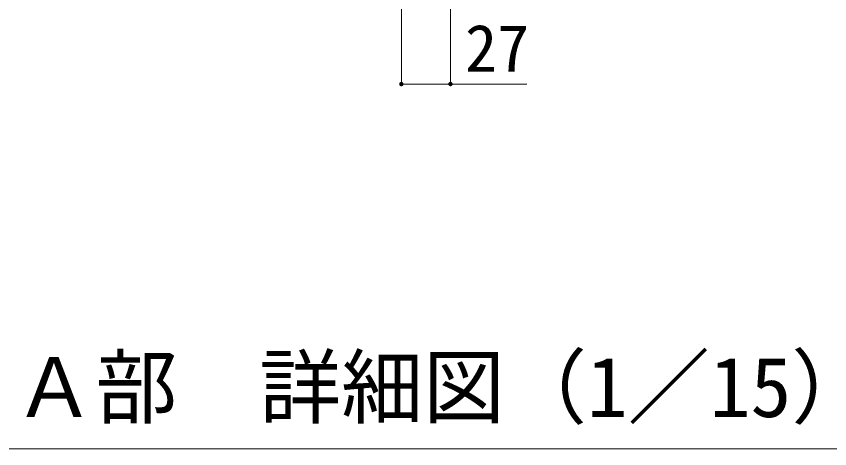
# Model space of a CAD drawing. Units: millimetres, scale not verified. Extents: x -10000 to 10000, y -6925 to 6925.
# Drawn here: x -427 to 1063, y 3528 to 4320 of the extents above; entities that cross this region are included whole.
import ezdxf
from ezdxf.enums import TextEntityAlignment as Align

# ---------------------------------------------------------------- set-up
doc = ezdxf.new("R2010")
doc.units = ezdxf.units.MM
doc.header["$LTSCALE"] = 50
for name, color, linetype, lineweight in [('1-2_1-7', 7, 'Continuous', 9), ('2-7_2-8', 3, 'Continuous', 9), ('2-8_2-7', 7, 'Continuous', 9)]:
    doc.layers.add(name, color=color, linetype=linetype, lineweight=lineweight)
doc.styles.add('ＭＳ ゴシック', font='')
doc.styles.get('ＭＳ ゴシック').set_extended_font_data('MS Gothic')

msp = doc.modelspace()

# ---------------------------------------------------------------- linework, layer by layer
at = {"layer": '2-7_2-8', "color": 7}
msp.add_line((-482.45, 3528.25), (1128.85, 3528.25), dxfattribs=at)
at = {"layer": '2-8_2-7', "color": 3}
for p, q in [((278.2, 4196.13), (278.2, 4358.97)), ((368.2, 4196.13), (368.2, 4358.97)), ((278.2, 4196.13), (368.2, 4196.13)), ((368.2, 4196.13), (507.85, 4196.13))]:
    msp.add_line(p, q, dxfattribs=at)
at = {"layer": '2-8_2-7'}
for points in [[(278.2, 4196.13), (274.2, 4196.38), (274.27, 4196.88)], [(274.2, 4196.13), (274.2, 4196.38), (278.2, 4196.13)], [(278.2, 4192.13), (274.2, 4196.13), (278.2, 4196.13)], [(278.2, 4192.13), (274.23, 4195.63), (274.2, 4196.13)], [(278.2, 4192.13), (274.32, 4195.13), (274.23, 4195.63)], [(278.2, 4196.13), (274.27, 4196.88), (274.39, 4197.37)], [(278.2, 4192.13), (274.48, 4194.66), (274.32, 4195.13)], [(278.2, 4196.13), (274.39, 4197.37), (274.58, 4197.83)], [(278.2, 4192.13), (274.69, 4194.2), (274.48, 4194.66)], [(278.2, 4196.13), (274.58, 4197.83), (274.82, 4198.27)], [(278.2, 4192.13), (274.96, 4193.78), (274.69, 4194.2)], [(278.2, 4196.13), (274.82, 4198.27), (275.12, 4198.68)], [(278.2, 4192.13), (275.28, 4193.39), (274.96, 4193.78)], [(278.2, 4196.13), (275.12, 4198.68), (275.46, 4199.05)], [(278.2, 4192.13), (275.65, 4193.05), (275.28, 4193.39)], [(278.2, 4196.13), (275.46, 4199.05), (275.85, 4199.37)], [(278.2, 4192.13), (276.05, 4192.75), (275.65, 4193.05)], [(278.2, 4196.13), (275.85, 4199.37), (276.27, 4199.63)], [(278.2, 4192.13), (276.49, 4192.51), (276.05, 4192.75)], [(278.2, 4196.13), (276.27, 4199.63), (276.72, 4199.85)], [(278.2, 4192.13), (276.96, 4192.32), (276.49, 4192.51)], [(278.2, 4196.13), (276.72, 4199.85), (277.2, 4200)], [(278.2, 4192.13), (277.45, 4192.2), (276.96, 4192.32)], [(278.2, 4196.13), (277.2, 4200), (277.7, 4200.1)], [(278.2, 4192.13), (277.95, 4192.14), (277.45, 4192.2)], [(278.2, 4196.13), (277.7, 4200.1), (278.2, 4200.13)], [(278.95, 4200.06), (278.2, 4200.13), (278.45, 4200.12)], [(278.95, 4200.06), (278.2, 4196.13), (278.2, 4200.13)], [(279.43, 4199.93), (278.2, 4196.13), (278.95, 4200.06)], [(279.9, 4199.75), (278.2, 4196.13), (279.43, 4199.93)], [(280.34, 4199.51), (278.2, 4196.13), (279.9, 4199.75)], [(280.75, 4199.21), (278.2, 4196.13), (280.34, 4199.51)], [(281.11, 4198.87), (278.2, 4196.13), (280.75, 4199.21)], [(281.43, 4198.48), (278.2, 4196.13), (281.11, 4198.87)], [(281.7, 4198.06), (278.2, 4196.13), (281.43, 4198.48)], [(281.92, 4197.6), (278.2, 4196.13), (281.7, 4198.06)], [(282.07, 4197.12), (278.2, 4196.13), (281.92, 4197.6)], [(282.17, 4196.63), (278.2, 4196.13), (282.07, 4197.12)], [(282.2, 4196.13), (278.2, 4196.13), (282.17, 4196.63)], [(282.19, 4195.88), (278.2, 4196.13), (282.2, 4196.13)], [(282.13, 4195.38), (278.2, 4196.13), (282.19, 4195.88)], [(282.13, 4195.38), (278.2, 4192.13), (278.2, 4196.13)], [(282, 4194.89), (278.2, 4192.13), (282.13, 4195.38)], [(281.82, 4194.43), (278.2, 4192.13), (282, 4194.89)], [(281.57, 4193.99), (278.2, 4192.13), (281.82, 4194.43)], [(281.28, 4193.58), (278.2, 4192.13), (281.57, 4193.99)], [(280.94, 4193.21), (278.2, 4192.13), (281.28, 4193.58)], [(280.55, 4192.89), (278.2, 4192.13), (280.94, 4193.21)], [(280.12, 4192.62), (278.2, 4192.13), (280.55, 4192.89)], [(279.67, 4192.41), (278.2, 4192.13), (280.12, 4192.62)], [(279.19, 4192.25), (278.2, 4192.13), (279.67, 4192.41)], [(278.7, 4192.16), (278.2, 4192.13), (279.19, 4192.25)], [(368.2, 4196.13), (364.2, 4196.38), (364.27, 4196.88)], [(364.2, 4196.13), (364.2, 4196.38), (368.2, 4196.13)], [(368.2, 4192.13), (364.2, 4196.13), (368.2, 4196.13)], [(368.2, 4192.13), (364.23, 4195.63), (364.2, 4196.13)], [(368.2, 4192.13), (364.32, 4195.13), (364.23, 4195.63)], [(368.2, 4196.13), (364.27, 4196.88), (364.39, 4197.37)], [(368.2, 4192.13), (364.48, 4194.66), (364.32, 4195.13)], [(368.2, 4196.13), (364.39, 4197.37), (364.58, 4197.83)], [(368.2, 4192.13), (364.69, 4194.2), (364.48, 4194.66)], [(368.2, 4196.13), (364.58, 4197.83), (364.82, 4198.27)], [(368.2, 4192.13), (364.96, 4193.78), (364.69, 4194.2)], [(368.2, 4196.13), (364.82, 4198.27), (365.12, 4198.68)], [(368.2, 4192.13), (365.28, 4193.39), (364.96, 4193.78)], [(368.2, 4196.13), (365.12, 4198.68), (365.46, 4199.05)], [(368.2, 4192.13), (365.65, 4193.05), (365.28, 4193.39)], [(368.2, 4196.13), (365.46, 4199.05), (365.85, 4199.37)], [(368.2, 4192.13), (366.05, 4192.75), (365.65, 4193.05)], [(368.2, 4196.13), (365.85, 4199.37), (366.27, 4199.63)], [(368.2, 4192.13), (366.49, 4192.51), (366.05, 4192.75)], [(368.2, 4196.13), (366.27, 4199.63), (366.72, 4199.85)], [(368.2, 4192.13), (366.96, 4192.32), (366.49, 4192.51)], [(368.2, 4196.13), (366.72, 4199.85), (367.2, 4200)], [(368.2, 4192.13), (367.45, 4192.2), (366.96, 4192.32)], [(368.2, 4196.13), (367.2, 4200), (367.7, 4200.1)], [(368.2, 4192.13), (367.95, 4192.14), (367.45, 4192.2)], [(368.2, 4196.13), (367.7, 4200.1), (368.2, 4200.13)], [(368.95, 4200.06), (368.2, 4200.13), (368.45, 4200.12)], [(368.95, 4200.06), (368.2, 4196.13), (368.2, 4200.13)], [(369.43, 4199.93), (368.2, 4196.13), (368.95, 4200.06)], [(369.9, 4199.75), (368.2, 4196.13), (369.43, 4199.93)], [(370.34, 4199.51), (368.2, 4196.13), (369.9, 4199.75)], [(370.75, 4199.21), (368.2, 4196.13), (370.34, 4199.51)], [(371.11, 4198.87), (368.2, 4196.13), (370.75, 4199.21)], [(371.43, 4198.48), (368.2, 4196.13), (371.11, 4198.87)], [(371.7, 4198.06), (368.2, 4196.13), (371.43, 4198.48)], [(371.92, 4197.6), (368.2, 4196.13), (371.7, 4198.06)], [(372.07, 4197.12), (368.2, 4196.13), (371.92, 4197.6)], [(372.17, 4196.63), (368.2, 4196.13), (372.07, 4197.12)], [(372.2, 4196.13), (368.2, 4196.13), (372.17, 4196.63)], [(372.19, 4195.88), (368.2, 4196.13), (372.2, 4196.13)], [(372.13, 4195.38), (368.2, 4196.13), (372.19, 4195.88)], [(372.13, 4195.38), (368.2, 4192.13), (368.2, 4196.13)], [(372, 4194.89), (368.2, 4192.13), (372.13, 4195.38)], [(371.82, 4194.43), (368.2, 4192.13), (372, 4194.89)], [(371.57, 4193.99), (368.2, 4192.13), (371.82, 4194.43)], [(371.28, 4193.58), (368.2, 4192.13), (371.57, 4193.99)], [(370.94, 4193.21), (368.2, 4192.13), (371.28, 4193.58)], [(370.55, 4192.89), (368.2, 4192.13), (370.94, 4193.21)], [(370.12, 4192.62), (368.2, 4192.13), (370.55, 4192.89)], [(369.67, 4192.41), (368.2, 4192.13), (370.12, 4192.62)], [(369.19, 4192.25), (368.2, 4192.13), (369.67, 4192.41)], [(368.7, 4192.16), (368.2, 4192.13), (369.19, 4192.25)]]:
    msp.add_solid(points, dxfattribs=at)

# ---------------------------------------------------------------- texts
at = {"layer": '1-2_1-7', "color": 4, "style": 'ＭＳ ゴシック'}
msp.add_text('27', height=86.51, dxfattribs=at).set_placement((394.79, 4192.64), align=Align.BOTTOM_LEFT)
at = {"layer": '2-7_2-8', "color": 4, "style": 'ＭＳ ゴシック'}
msp.add_text('Ａ部\u3000詳細図（1／15）', height=110, dxfattribs=at).set_placement((-432.21, 3553.25), align=Align.BOTTOM_LEFT)

doc.saveas('drawing.dxf')
